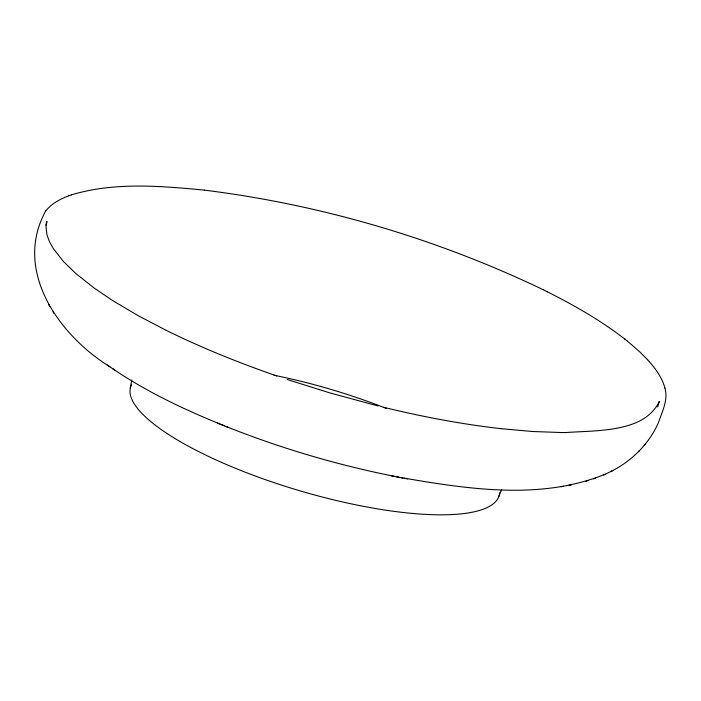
<?xml version="1.0" encoding="UTF-8"?>
<svg xmlns="http://www.w3.org/2000/svg" width="701" height="701" viewBox="0 0 701 701"><rect width="100%" height="100%" fill="white"/><g stroke="black" fill="none" stroke-linecap="round" stroke-linejoin="round"><path stroke-width="1.05" d="M131.814 379.933L130.307 388.082M611.211 471.344C631.838 461.004 649.17 443.751 658.476 422.519C662.182 411.557 668.43 399.833 664.898 387.968M45.784 225.17L46.906 221.341L46.029 227.115L46.941 234.651L49.359 241.416L53.162 248.356L63.441 261.517L75.743 273.451L93.943 287.892L112.695 300.598L137.843 315.503L166.26 330.373M657.652 406.974L659.299 401.366C644.771 432.622 597.287 430.3 565.733 432.543M498.875 496.369L501.565 489.631M45.618 211.124C51.471 203.535 60.312 198.961 69.119 195.675M45.67 211.045C12.802 270.928 59.305 335.481 109.926 366.789M644.228 445.284L645.341 444.057M638.453 451.724L639.549 450.506M400.052 477.451C467.322 488.939 540.278 500.724 605.489 474.104M603.692 474.98L613.051 470.441M71.327 194.896C114.351 181.909 160.284 185.931 204.35 190.111M69.022 195.71L71.414 194.869M585.799 481.412L587.937 480.72M593.493 478.888L595.692 478.17M561.133 486.757L563.735 486.301M568.66 485.407L571.333 484.934M561.808 432.543L565.803 432.543M561.878 432.543L532.681 431.509L500.812 428.661M204.289 190.111C321.496 204.762 436.495 238.585 543.012 289.627M500.865 428.67C461.293 424.149 422.107 416.648 383.412 407.272M221.726 424.762C277.377 447.247 335.157 464.526 394.023 476.259M404.372 478.266L407.456 478.853M395.714 476.619L403.005 478.021M391.36 475.751L398.519 477.153M378.058 405.958L329.698 392.858L287.173 379.495M276.711 375.929C239.05 362.864 201.984 347.959 166.207 330.346M107.174 364.906C142.128 389.537 180.919 408.113 220.412 424.21M225.967 426.453L228.587 427.514M217.52 423.053L224.486 425.866M547.253 291.739C574.321 305.408 600.862 320.488 624.854 339.118M542.96 289.601L547.306 291.765M112.782 368.726L115.446 370.549M627.439 341.168L639.47 351.569L647.61 359.753M624.793 339.065L627.5 341.221M649.328 361.663C656.057 369.392 662.261 378.032 664.925 388.065M647.549 359.683L649.389 361.734M48.632 304.611L49.71 306.363M52.996 311.779L54.047 313.496M274.012 375.237A186.168 50.069 16.4 0 1 386.33 408.429M499.375 494.634A192.1 51.664 16.4 0 1 297.364 490.06A192.1 51.664 16.4 0 1 131.534 384.683M499.647 492.838A192.1 51.664 16.4 0 1 499.541 493.741"/></g></svg>
